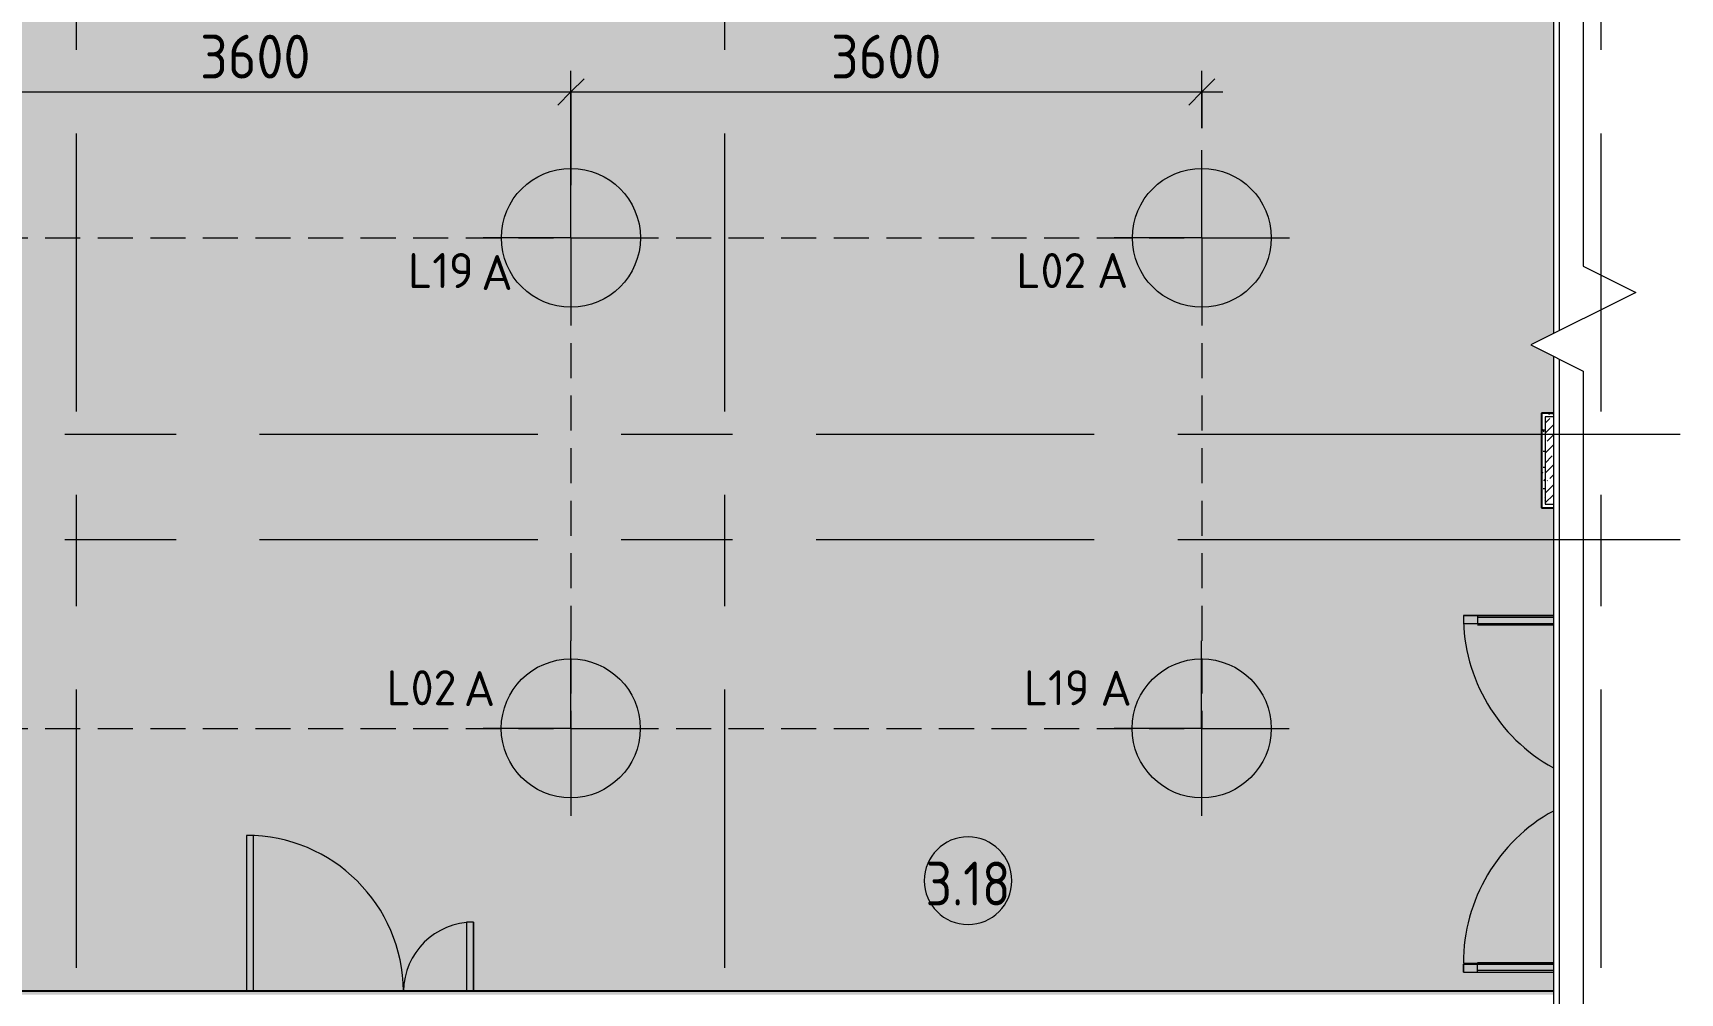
# Model space of a CAD drawing. Header units: millimetres. Extents: x -5524 to 188159, y -8553 to 29000.
# Drawn here: x 29361 to 38760, y 7910 to 13391 of the extents above; entities that cross this region are included whole.
import ezdxf

# ---------------------------------------------------------------- set-up
doc = ezdxf.new("R2010")
doc.units = ezdxf.units.MM
doc.linetypes.add('ADSK_Штрих_ш2 п1', pattern=[300, 200, -100])
doc.linetypes.add('Осевая', pattern=[3175, 635, -476.25, 1587.5, -476.25])
for name, color, linetype, lineweight in [('A-ANNO-DIMS', 7, 'Continuous', 9), ('A-ANNO-DIMS-100', 7, 'Continuous', 9), ('A-AREA-IDEN', 7, 'Continuous', 9), ('A-DETL-1', 7, 'ADSK_Штрих_ш2 п1', 9), ('A-DETL-GENF', 7, 'Continuous', 9), ('A-DOOR', 7, 'Continuous', 9), ('A-GENM', 7, 'Continuous', 9), ('E-LITE-EQPM-IDEN', 7, 'Continuous', 9), ('I-WALL', 7, 'Continuous', 9), ('S-COLS', 7, 'Continuous', 9), ('Оси', 7, 'Continuous', 9), ('Оси-2', 7, 'Осевая', 9)]:
    doc.layers.add(name, color=color, linetype=linetype, lineweight=lineweight)
for name, color, linetype, lineweight, true_color in [('A-ANNO-NOTE', 1, 'Continuous', 9, 0xff0000), ('A-CLNG-1', 7, 'Continuous', 9, 0xc0c0c0), ('A-WALL-1', 254, 'Continuous', 25, 0xbebebe), ('G-ANNO-TEXT-1', 1, 'Continuous', 9, 0xff0000)]:
    doc.layers.add(name, color=color, linetype=linetype, lineweight=lineweight, true_color=true_color)
doc.layers.add('A-CLNG-PATT-1', color=7, linetype='Continuous', lineweight=9, transparency=1)
doc.styles.add('GOST Common', font='GOST_Common.ttf', dxfattribs={"height": 200})
doc.styles.add('GOST Common_1', font='GOST_Common.ttf', dxfattribs={"width": 0.9, "height": 250})
doc.styles.add('ISOCPEUR', font='isocpeur.ttf', dxfattribs={"width": 0.9, "height": 250})
doc.styles.add('ISOCPEUR_1', font='isocpeur.ttf', dxfattribs={"height": 200})
doc.dimstyles.new('ISO-2_5_0_9К_БОЛЬШОЙ', dxfattribs={"dimscale": 304.8, "dimtxt": 248.995294, "dimasz": 0.492126, "dimexe": 0.393701, "dimexo": 0.984252, "dimgap": 0, "dimtad": 1, "dimdec": 0, "dimrnd": 10, "dimzin": 0, "dimdsep": 46, "dimtxsty": 'ISOCPEUR', "dimblk1": 'OBLIQUE', "dimblk2": 'OBLIQUE', "dimsah": 1, "dimcen": 0.09, "dimdle": 0.393701, "dimazin": 0, "dimtfac": 1, "dimtdec": 4, "dimtix": 1, "dimtmove": 0, "dimatfit": 3, "dimfxl": 1, "dimtvp": 1, "dimtolj": 1, "dimtzin": 0, "dimarcsym": 2})
pattern_1 = [(0, (0, 0), (121.92, 30.48), [10.058, -81.382, 10.058, -81.382, -487.68]), (0, (0, 0), (121.92, 30.48), [-182.88, 10.058, -172.822, 10.058, -81.382, -213.36]), (0, (0, 0), (121.92, 30.48), [-457.2, 10.058, -50.902, 10.058, -142.342]), (120, (45.72, 15.24), (-87.356454, 90.345817), [10.058, -81.382, 10.058, -81.382, -487.68]), (120, (45.72, 15.24), (-87.356454, 90.345817), [-182.88, 10.058, -172.822, 10.058, -81.382, -213.36]), (120, (45.72, 15.24), (-87.356454, 90.345817), [-457.2, 10.058, -50.902, 10.058, -142.342]), (240, (60.96, 76.2), (-34.563546, -120.825817), [10.058, -81.382, 10.058, -81.382, -487.68]), (240, (60.96, 76.2), (-34.563546, -120.825817), [-182.88, 10.058, -172.822, 10.058, -81.382, -213.36]), (240, (60.96, 76.2), (-34.563546, -120.825817), [-457.2, 10.058, -50.902, 10.058, -142.342])]

# ---------------------------------------------------------------- blocks, each defined once
blk = doc.blocks.new('Gfhfgtnyfz rhsirf 2 - Gfhfgtnyfz rhsirf 3-19033485-План расстановки осветительного оборудования 3 этажа в осях 1-12')
at = {"layer": 'A-GENM'}
for p, q in [((38057.1, 15199.8), (38057.1, 11674.6)), ((38057.1, 15199.8), (38058.1, 15199.8)), ((38058.1, 15199.8), (38089.6, 15199.8)), ((38089.6, 15199.8), (38227.7, 15199.8)), ((38089.6, 15199.8), (38089.6, 11690.8)), ((38057.1, 11545.1), (38057.1, 199.8)), ((38089.6, 11528.9), (38089.6, 199.8)), ((38058.1, 199.8), (38057.1, 199.8)), ((38089.6, 199.8), (38058.1, 199.8)), ((38227.7, 199.8), (38089.6, 199.8))]:
    blk.add_line(p, q, dxfattribs=at)
blk = doc.blocks.new('BSC_Колонна _Прямоугольная - 500х500-V46-План расстановки осветительного оборудования 3 этажа в осях 1-12')
at = {"layer": 'S-COLS'}
h = blk.add_hatch(dxfattribs=at)
h.set_pattern_fill('FP_28', color=256, style=0, pattern_type=2)
h.set_pattern_definition([(45, (-38240, -10950), (-57.02463, 57.02463), []), (45, (-38182.975, -10950), (-57.02463, 57.02463), [100.806, -20.161, 3.353, -16.808])])
h.paths.add_polyline_path([(-250, -250), (-202.9, -250), (-202.9, 250), (-250, 250), (-250, -245.1)])
for p, q in [((-202.6, 250), (-250, 250)), ((-250, 250), (-250, -250)), ((-250, -250), (-202.6, -250))]:
    blk.add_line(p, q, dxfattribs=at)
blk = doc.blocks.new('Дверь_Витражная_остекление_ - ДВН_ДАО_Главный вход_1200 в свету-31742133-План расстановки осветительного оборудования 3 этажа в осях 1-12')
at = {"layer": 'A-DETL-GENF'}
for p, q in [((-607.5, 925), (-647.5, 925)), ((-647.5, 925), (-647.5, 36)), ((-607.5, 36), (-607.5, 925)), ((647.5, 430), (607.5, 430)), ((607.5, 430), (607.5, 36)), ((647.5, 36), (647.5, 430))]:
    blk.add_line(p, q, dxfattribs=at)
at = {"layer": 'A-DOOR'}
for p, q in [((-647.5, 925), (-647.5, 36)), ((647.5, 430), (647.5, 36))]:
    blk.add_line(p, q, dxfattribs=at)
for centre, radius, start, end in [((-647.5, 30), 895, 0.38541, 90), ((647.5, 30), 400, 90, 179.13502)]:
    blk.add_arc(centre, radius, start, end, dxfattribs=at)
blk = doc.blocks.new('Дверь_Витражная_остекление_ - ДВН_ДАО_Главный вход_1800 в свету 5-32258809-План расстановки осветительного оборудования 3 этажа в осях 1-12')
at = {"layer": 'A-DETL-GENF'}
for p, q in [((-992.5, -1012.5), (-992.5, -498.6)), ((-992.5, -498.6), (-992.5, -1012.5)), ((-982.5, -932.5), (-982.5, -498.6)), ((-947.5, -1012.5), (-947.5, -498.6)), ((-947.5, -1012.5), (-947.5, -498.6)), ((-938.5, -932.5), (-938.5, -498.6)), ((988.5, -932.5), (988.5, -498.6)), ((997.5, -1012.5), (997.5, -498.6)), ((997.5, -498.6), (997.5, -1012.5)), ((1032.5, -932.5), (1032.5, -498.6)), ((1042.5, -1012.5), (1042.5, -498.6)), ((1042.5, -1012.5), (1042.5, -498.6)), ((-992.5, -932.5), (-947.5, -932.5)), ((1042.5, -932.5), (997.5, -932.5)), ((-992.5, -1012.5), (-947.5, -1012.5)), ((-992.5, -1012.5), (-947.5, -1012.5)), ((1042.5, -1012.5), (997.5, -1012.5)), ((997.5, -1012.5), (1042.5, -1012.5))]:
    blk.add_line(p, q, dxfattribs=at)
at = {"layer": 'A-DOOR'}
for p, q in [((-992.5, -1012.5), (-992.5, -498.6)), ((992.5, -1012.5), (992.5, -498.6))]:
    blk.add_line(p, q, dxfattribs=at)
for centre, start, end in [((-992.5, -20), 270, 331.13538), ((992.5, -20), 208.86462, 270)]:
    blk.add_arc(centre, 992.5, start, end, dxfattribs=at)
blk = doc.blocks.new('DET_L_Линия разрыва - М100-30654710-План расстановки осветительного оборудования 3 этажа в осях 1-12')
at = {"layer": 'A-DETL-GENF'}
for p, q in [((11889.9, 300), (11739.9, 0)), ((12189.9, -300), (11889.9, 300)), ((11739.9, 0), (0, 0)), ((12339.9, 0), (12189.9, -300)), ((24079.7, 0), (12339.9, 0))]:
    blk.add_line(p, q, dxfattribs=at)
blk = doc.blocks.new('DIMBLOCK19-План расстановки осветительного оборудования 3 этажа в осях 1-12')
at = {"layer": 'A-ANNO-DIMS-100'}
for p, q in [((28831, 12846.4), (28831, 13173.8)), ((32431, 12521), (32431, 13173.8)), ((28831, 13053.8), (32431, 13053.8)), ((28831, 13053.8), (28831, 12846.4)), ((32431, 13053.8), (32431, 12521))]:
    blk.add_line(p, q, dxfattribs=at)
at = {"layer": 'A-ANNO-DIMS-100', "lineweight": 20}
for p, q in [((28831, 13053.8), (28906, 13128.8)), ((32431, 13053.8), (32506, 13128.8)), ((28831, 13053.8), (28756, 12978.8)), ((32431, 13053.8), (32356, 12978.8))]:
    blk.add_line(p, q, dxfattribs=at)
at = {"layer": 'A-ANNO-DIMS-100', "color": 0, "insert": (30315, 13380.4), "char_height": 250, "width": 758.478, "attachment_point": 1, "line_spacing_factor": 1.149209, "style": 'ISOCPEUR'}
blk.add_mtext('3600', dxfattribs=at)
blk = doc.blocks.new('_Oblique')
at = {"color": 0, "linetype": 'ByBlock', "lineweight": -2}
blk.add_line((-0.5, -0.5), (0.5, 0.5), dxfattribs=at)
blk = doc.blocks.new('DIMBLOCK20-План расстановки осветительного оборудования 3 этажа в осях 1-12')
at = {"layer": 'A-ANNO-DIMS-100'}
for p, q in [((32431, 12521), (32431, 13173.8)), ((36031, 12846.4), (36031, 13173.8)), ((32431, 13053.8), (36151, 13053.8)), ((32431, 13053.8), (32431, 12521)), ((36031, 13053.8), (36031, 12846.4))]:
    blk.add_line(p, q, dxfattribs=at)
at = {"layer": 'A-ANNO-DIMS-100', "lineweight": 20}
for p, q in [((32431, 13053.8), (32506, 13128.8)), ((36031, 13053.8), (36106, 13128.8)), ((32431, 13053.8), (32356, 12978.8)), ((36031, 13053.8), (35956, 12978.8))]:
    blk.add_line(p, q, dxfattribs=at)
at = {"layer": 'A-ANNO-DIMS-100', "color": 0, "insert": (33915, 13380.4), "char_height": 250, "width": 758.478, "attachment_point": 1, "line_spacing_factor": 1.149209, "style": 'ISOCPEUR'}
blk.add_mtext('3600', dxfattribs=at)
blk = doc.blocks.new('Марка_Помещения - Номер-25198446-План расстановки осветительного оборудования 3 этажа в осях 1-12')
at = {"layer": 'A-AREA-IDEN'}
for start, end in [(360, 180), (180, 360)]:
    blk.add_arc((0, 0), 2.5, start, end, dxfattribs=at)

msp = doc.modelspace()

# ---------------------------------------------------------------- hatches: boundary and pattern name
at = {"layer": 'A-CLNG-PATT-1'}
h = msp.add_hatch(color=256, dxfattribs=at)
h.paths.add_polyline_path([(37878.2, 7921), (38037.1, 7921), (38037.1, 10679), (37969, 10679), (37969, 11221), (38037.1, 11221), (38037.1, 11545.1), (37907.7, 11609.9), (38037.1, 11674.6), (38037.1, 14979), (33631, 14979), (33631, 14579), (32989, 14579), (32989, 14959), (31782.2, 14959), (31782.2, 13759), (20231, 13759), (20231, 10879), (12939.3, 10879), (12939.3, 14700), (6781, 14699.8), (6781, 14579), (6139, 14579), (6139, 14700), (5661, 14699.5), (5661, 13999), (3109, 13999), (3109, 14959), (411, 14959), (411, 14679), (111, 14679), (111, 11421), (411, 11421), (411, 10879), (111, 10879), (111, 8521), (1271, 8521), (1271, 7921), (37208.4, 7921)])
h.paths.add_polyline_path([(19526.6, 8048), (19526.6, 9209.9), (19552, 9209.9), (19552, 8048)])
h.paths.add_polyline_path([(15326.6, 8048), (15326.6, 9209.9), (15352, 9209.9), (15352, 8048)])
h.paths.add_polyline_path([(17752, 9548), (17726.6, 9548), (17726.6, 10709.9), (17752, 10709.9), (17752, 9897.4)])
h.paths.add_polyline_path([(13711.6, 9548), (13711.6, 10709.9), (13737, 10709.9), (13737, 9548)])
at = {"layer": 'I-WALL'}
h = msp.add_hatch(dxfattribs=at)
h.set_pattern_fill('FP_30', color=256, style=0, pattern_type=2)
h.set_pattern_definition(pattern_1)
h.paths.add_polyline_path([(38037.1, 11200), (38037.1, 11220), (37970, 11220), (37970, 11200), (37990, 11200)])
h = msp.add_hatch(dxfattribs=at)
h.set_pattern_fill('FP_30', color=256, style=0, pattern_type=2)
h.set_pattern_definition(pattern_1)
h.paths.add_polyline_path([(37990, 10680), (37990, 11200), (37970, 11200), (37970, 10680)])
h = msp.add_hatch(dxfattribs=at)
h.set_pattern_fill('FP_30', color=256, style=0, pattern_type=2)
h.set_pattern_definition(pattern_1)
h.paths.add_polyline_path([(37990, 10680), (38037.1, 10680), (38037.1, 10700), (37990, 10700)])
h = msp.add_hatch(dxfattribs=at)
h.set_pattern_fill('FP_30', color=256, style=0, pattern_type=2)
h.set_pattern_definition(pattern_1)
h.paths.add_polyline_path([(38037.1, 7900), (38037.1, 7920), (1250, 7920), (1250, 7900), (37990, 7900)])

# ---------------------------------------------------------------- linework, layer by layer
at = {"layer": 'A-ANNO-NOTE'}
for p, q in [((32431, 12221), (32431, 12721)), ((36031, 12221), (36031, 12721)), ((32431, 12221), (31931, 12221)), ((32431, 12221), (32431, 11721)), ((32431, 12221), (32931, 12221)), ((36031, 12221), (35531, 12221)), ((36031, 12221), (36031, 11721)), ((36031, 12221), (36531, 12221)), ((32430, 9421), (32430, 9921)), ((36030, 9421), (36030, 9921)), ((32430, 9421), (31930, 9421)), ((32430, 9421), (32430, 8921)), ((32430, 9421), (32930, 9421)), ((36030, 9421), (35530, 9421)), ((36030, 9421), (36030, 8921)), ((36030, 9421), (36530, 9421))]:
    msp.add_line(p, q, dxfattribs=at)
for centre in [(32431, 12221), (36031, 12221), (32430, 9421), (36030, 9421)]:
    msp.add_circle(centre, 396.5, dxfattribs=at)
at = {"layer": 'A-CLNG-1'}
msp.add_line((1271, 7921), (38037.4, 7921), dxfattribs=at)
at = {"layer": 'A-DETL-1'}
for p, q in [((21631, 12220.5), (36031, 12220.5)), ((32431, 12220.5), (32431, 9421)), ((36031, 12220.5), (36031, 9421)), ((21631, 9421), (36031, 9421))]:
    msp.add_line(p, q, dxfattribs=at)
at = {"layer": 'A-WALL-1'}
for p, q in [((38037.4, 11220), (37970, 11220)), ((37970, 11220), (37970, 10680)), ((37970, 10680), (38037.4, 10680)), ((38037.4, 7920), (1270, 7920))]:
    msp.add_line(p, q, dxfattribs=at)
at = {"layer": 'I-WALL'}
for p, q in [((37969, 10679), (37969, 11221)), ((37969, 11221), (38037.4, 11221)), ((38037.4, 10679), (37969, 10679)), ((30510, 7920), (30510, 7921)), ((33010, 7921), (33010, 7920)), ((34810, 7921), (34810, 7920)), ((36010, 7920), (36010, 7921))]:
    msp.add_line(p, q, dxfattribs=at)
at = {"layer": 'Оси'}
for p, q in [((36260, 11100), (38760, 11100)), ((36260, 10500), (38760, 10500))]:
    msp.add_line(p, q, dxfattribs=at)
at = {"layer": 'Оси-2'}
for p, q in [((29610, 593.7), (29610, 24898.1)), ((33310, 593.7), (33310, 24898.1)), ((38310, 593.7), (38310, 21277.7)), ((-2206.6, 11100), (36260, 11100)), ((-2206.6, 10500), (36260, 10500))]:
    msp.add_line(p, q, dxfattribs=at)

# ---------------------------------------------------------------- block references
at = {"layer": 'A-AREA-IDEN', "xscale": 99.99999999999993, "yscale": 99.99999999999993, "zscale": 99.99999999999993}
msp.add_blockref('Марка_Помещения - Номер-25198446-План расстановки осветительного оборудования 3 этажа в осях 1-12', (34697, 8551.5), dxfattribs=at)
at = {"layer": 'A-DETL-GENF', "rotation": 90.00000000000031}
msp.add_blockref('DET_L_Линия разрыва - М100-30654710-План расстановки осветительного оборудования 3 этажа в осях 1-12', (38207.7, -280), dxfattribs=at)
at = {"layer": 'A-DOOR', "rotation": 269.9999999999999}
msp.add_blockref('Дверь_Витражная_остекление_ - ДВН_ДАО_Главный вход_1800 в свету 5-32258809-План расстановки осветительного оборудования 3 этажа в осях 1-12', (38536, 9072.5), dxfattribs=at)
at = {"layer": 'A-DOOR'}
msp.add_blockref('Дверь_Витражная_остекление_ - ДВН_ДАО_Главный вход_1200 в свету-31742133-План расстановки осветительного оборудования 3 этажа в осях 1-12', (31227.5, 7885), dxfattribs=at)
at = {"layer": 'A-GENM'}
msp.add_blockref('Gfhfgtnyfz rhsirf 2 - Gfhfgtnyfz rhsirf 3-19033485-План расстановки осветительного оборудования 3 этажа в осях 1-12', (-20, 0), dxfattribs=at)
at = {"layer": 'S-COLS'}
msp.add_blockref('BSC_Колонна _Прямоугольная - 500х500-V46-План расстановки осветительного оборудования 3 этажа в осях 1-12', (38240, 10950), dxfattribs=at)

# ---------------------------------------------------------------- texts
at = {"layer": 'A-AREA-IDEN', "insert": (34455.1, 8660.1), "char_height": 250, "width": 606.076, "attachment_point": 1, "style": 'GOST Common_1'}
msp.add_mtext('3.18', dxfattribs=at)
at = {"layer": 'E-LITE-EQPM-IDEN', "char_height": 200, "attachment_point": 1, "style": 'GOST Common'}
for s, insert, width in [('L19', (31502.2, 12134.2), 472.996), ('L02', (34973.2, 12134.2), 529.114), ('L02', (31379.2, 9752.8), 529.114), ('L19', (35016.2, 9752.8), 472.996)]:
    msp.add_mtext(s, dxfattribs=dict(at, insert=insert, width=width))
at = {"layer": 'G-ANNO-TEXT-1', "char_height": 200, "width": 224.472, "attachment_point": 1, "style": 'ISOCPEUR_1'}
for insert in [(35432.2, 12134.7), (31919.1, 12123.1), (31819.1, 9748.1), (35452.2, 9749.7)]:
    msp.add_mtext('\\fISOCPEUR|b0|i0|c204|p34|;А', dxfattribs=dict(at, insert=insert))

# ---------------------------------------------------------------- dimensions: what is measured, and where the dimension line sits
at = {"layer": 'A-ANNO-DIMS'}
for base, p1, p2, picture, middle in [((32431, 13053.8), (28831, 12546.4), (32431, 12221), 'DIMBLOCK19-План расстановки осветительного оборудования 3 этажа в осях 1-12', (30631, 13178.8)), ((36031, 13053.8), (32431, 12221), (36031, 12546.4), 'DIMBLOCK20-План расстановки осветительного оборудования 3 этажа в осях 1-12', (34231, 13178.8))]:
    dim = msp.add_linear_dim(base=base, p1=p1, p2=p2, dimstyle='ISO-2_5_0_9К_БОЛЬШОЙ', override={"dimpost": '<>', "dimfxl": 3614.674738}, dxfattribs=at)
    dim.commit()
    dim.dimension.update_dxf_attribs({"geometry": picture, "text_midpoint": middle})

doc.saveas('drawing.dxf')
